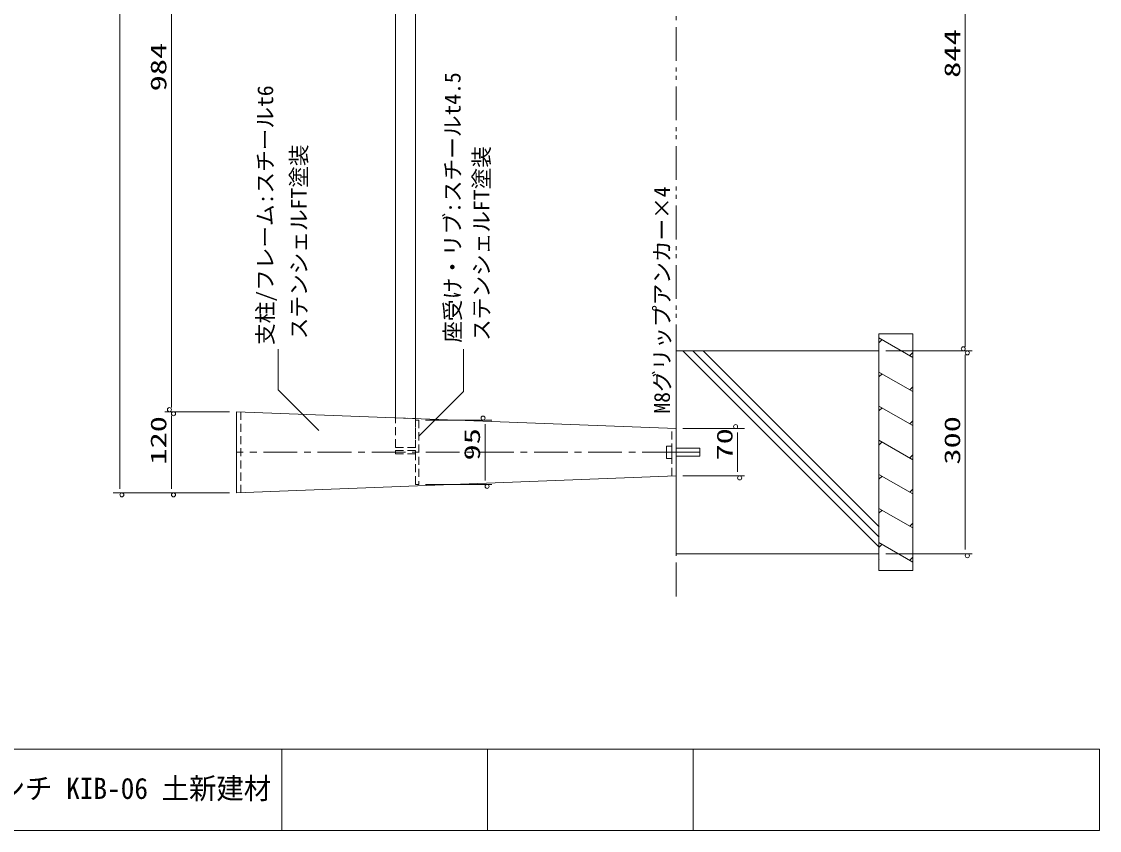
# Model space of a CAD drawing. Units: millimetres, scale not verified. Extents: x -1929 to 1929, y -1323 to 1334.
# Drawn here: x 335 to 1929, y -1323 to -127 of the extents above; entities that cross this region are included whole.
import ezdxf
from ezdxf.enums import TextEntityAlignment as Align

# ---------------------------------------------------------------- set-up
doc = ezdxf.new("R2010")
doc.units = ezdxf.units.MM
doc.header["$LTSCALE"] = 10
for name, pattern in [('CHAIN1', [8, 5, -1, 1, -1]), ('DASHED1', [1.8, 1.2, -0.6]), ('DOUBLE_CHAIN1', [8.8, 5, -1, 0.6, -0.6, 0.6, -1])]:
    doc.linetypes.add(name, pattern=pattern)
for name, color, linetype, lineweight in [('0-0__0-1_荳_闊_', 7, 'Continuous', 9), ('0-1__0-8__0-2_蟇_豕__ts', 7, 'Continuous', 9), ('0-3__0-2_蟇_豕__', 7, 'Continuous', 9), ('0-5__0-d__0-4__0-0_0', 7, 'Continuous', 9)]:
    doc.layers.add(name, color=color, linetype=linetype, lineweight=lineweight)
doc.layers.add('0-9__0-0_', color=7, linetype='Continuous')
doc.styles.add('ＭＳ ゴシック', font='')
doc.styles.get('ＭＳ ゴシック').set_extended_font_data('MS Gothic')

# ---------------------------------------------------------------- blocks, each defined once
blk = doc.blocks.new('-000-VW_EMPTYBALL')
at = {"layer": '0-5__0-d__0-4__0-0_0'}
blk.add_circle((5, 5), 5, dxfattribs=at)
blk = doc.blocks.new('-008-_D9')
at = {"layer": '0-1__0-8__0-2_蟇_豕__ts'}
for p, q in [((6762.4, -7469.2), (5802.2, -7469.2)), ((5902.2, -7529.2), (5902.2, -8609.2))]:
    blk.add_line(p, q, dxfattribs=at)
at = {"layer": '0-3__0-2_蟇_豕__'}
blk.add_line((6695.6, -8669.2), (5802.2, -8669.2), dxfattribs=at)
at = {"layer": '0-1__0-8__0-2_蟇_豕__ts', "xscale": 5.999634, "yscale": 5.999634}
for p, rotation in [((5902.2, -7469.2), 90), ((5902.2, -8669.2), 270)]:
    blk.add_blockref('-000-VW_EMPTYBALL', p, dxfattribs=dict(at, rotation=rotation))
at = {"layer": '0-1__0-8__0-2_蟇_豕__ts', "style": 'ＭＳ ゴシック', "width": 1.5}
blk.add_text('120', height=234.5, rotation=90, dxfattribs=at).set_placement((5897.3, -8252), align=Align.BOTTOM_LEFT)
blk = doc.blocks.new('-009-_D10')
at = {"layer": '0-1__0-8__0-2_蟇_豕__ts'}
for p, q in [((6695.6, 2370.1), (5802.2, 2370.1)), ((6762.4, -7469.2), (5802.2, -7469.2))]:
    blk.add_line(p, q, dxfattribs=at)
at = {"layer": '0-3__0-2_蟇_豕__'}
blk.add_line((5902.2, 2310.1), (5902.2, -7409.2), dxfattribs=at)
at = {"layer": '0-1__0-8__0-2_蟇_豕__ts', "xscale": 5.999634, "yscale": 5.999634}
for p, rotation in [((5902.2, 2370.1), 90), ((5902.2, -7469.2), 270)]:
    blk.add_blockref('-000-VW_EMPTYBALL', p, dxfattribs=dict(at, rotation=rotation))
at = {"layer": '0-1__0-8__0-2_蟇_豕__ts', "style": 'ＭＳ ゴシック', "width": 1.5}
blk.add_text('984', height=234.5, rotation=90, dxfattribs=at).set_placement((5897.3, -2732.3), align=Align.BOTTOM_LEFT)
blk = doc.blocks.new('-014-_D15')
at = {"layer": '0-1__0-8__0-2_蟇_豕__ts'}
for p, q in [((6433.1, 7370.1), (5038.9, 7370.1)), ((6762.4, -8669.2), (5038.9, -8669.2))]:
    blk.add_line(p, q, dxfattribs=at)
at = {"layer": '0-3__0-2_蟇_豕__'}
blk.add_line((5138.9, 7310.1), (5138.9, -8609.2), dxfattribs=at)
at = {"layer": '0-1__0-8__0-2_蟇_豕__ts', "xscale": 5.999634, "yscale": 5.999634}
for p, rotation in [((5138.9, 7370.1), 90), ((5138.9, -8669.2), 270)]:
    blk.add_blockref('-000-VW_EMPTYBALL', p, dxfattribs=dict(at, rotation=rotation))
at = {"layer": '0-1__0-8__0-2_蟇_豕__ts', "style": 'ＭＳ ゴシック', "width": 1.5}
blk.add_text('1604', height=234.5, rotation=90, dxfattribs=at).set_placement((5134, -893.2), align=Align.BOTTOM_LEFT)
blk = doc.blocks.new('-015-繧_繝_繝_繝__2-1')
at = {"layer": '0-0__0-1_荳_闊_'}
for p, q in [((16844.7, -6695.8), (16344.7, -6407.1)), ((16389.8, -6433.1), (16344.7, -6478.2)), ((13443.9, -6598.4), (16347.4, -9501.9)), ((13593.9, -6598.4), (16347.4, -9352)), ((13743.8, -6598.4), (16347.4, -9202)), ((16844.7, -6624.7), (16799.6, -6669.8)), ((16844.7, -7200.2), (16344.7, -6911.5)), ((16389.8, -6937.5), (16344.7, -6982.6)), ((16844.7, -7129.1), (16799.6, -7174.2)), ((16844.7, -7704.6), (16344.7, -7415.9)), ((16389.8, -7441.9), (16344.7, -7487)), ((16844.7, -7633.5), (16799.6, -7678.6)), ((16844.7, -8209), (16344.7, -7920.3)), ((16389.8, -7946.3), (16344.7, -7991.4)), ((16844.7, -8137.9), (16799.6, -8183)), ((16844.7, -8713.4), (16344.7, -8424.7)), ((16389.8, -8450.7), (16344.7, -8495.8)), ((16844.7, -8642.3), (16799.6, -8687.4)), ((16844.7, -9217.8), (16344.7, -8929.1)), ((16389.8, -8955.1), (16344.7, -9000.2)), ((16844.7, -9146.7), (16799.6, -9191.8)), ((16844.7, -9722.2), (16344.7, -9433.5)), ((16389.8, -9459.5), (16344.7, -9504.6)), ((16344.7, -9689.5), (16347.4, -9692.2)), ((16844.7, -9651.1), (16799.6, -9696.2))]:
    blk.add_line(p, q, dxfattribs=at)
for points in [[(16344.7, -9848.4), (16344.7, -6348.4), (16844.7, -6348.4), (16844.7, -9848.4)], [(13344.7, -9598.4), (13344.7, -6598.4), (16344.7, -6598.4), (16344.7, -9598.4)]]:
    blk.add_lwpolyline(points, close=True, dxfattribs=at)
blk = doc.blocks.new('-016-_D17')
at = {"layer": '0-1__0-8__0-2_蟇_豕__ts'}
for p, q in [((13462.4, -7719.2), (14373.1, -7719.2)), ((14273.1, -8359.2), (14273.1, -7779.2))]:
    blk.add_line(p, q, dxfattribs=at)
at = {"layer": '0-3__0-2_蟇_豕__'}
blk.add_line((13462.4, -8419.2), (14373.1, -8419.2), dxfattribs=at)
at = {"layer": '0-1__0-8__0-2_蟇_豕__ts', "xscale": 5.999634, "yscale": 5.999634, "rotation": 270}
blk.add_blockref('-000-VW_EMPTYBALL', (14273.1, -8419.2), dxfattribs=at)
at = {"layer": '0-3__0-2_蟇_豕__', "xscale": 5.999634, "yscale": 5.999634, "rotation": 90}
blk.add_blockref('-000-VW_EMPTYBALL', (14273.1, -7719.2), dxfattribs=at)
at = {"layer": '0-1__0-8__0-2_蟇_豕__ts', "style": 'ＭＳ ゴシック', "width": 1.5}
blk.add_text('70', height=234.5, rotation=90, dxfattribs=at).set_placement((14268.2, -8191), align=Align.BOTTOM_LEFT)
blk = doc.blocks.new('-020-_D21')
at = {"layer": '0-1__0-8__0-2_蟇_豕__ts'}
blk.add_line((9657.4, -7594.2), (10638.9, -7594.2), dxfattribs=at)
at = {"layer": '0-3__0-2_蟇_豕__'}
for p, q in [((10538.9, -7654.2), (10538.9, -8484.2)), ((9657.4, -8544.2), (10638.9, -8544.2))]:
    blk.add_line(p, q, dxfattribs=at)
at = {"layer": '0-1__0-8__0-2_蟇_豕__ts', "xscale": 5.999634, "yscale": 5.999634}
for p, rotation in [((10538.9, -7594.2), 90), ((10538.9, -8544.2), 270)]:
    blk.add_blockref('-000-VW_EMPTYBALL', p, dxfattribs=dict(at, rotation=rotation))
at = {"layer": '0-3__0-2_蟇_豕__', "style": 'ＭＳ ゴシック', "width": 1.5}
blk.add_text('95', height=234.5, rotation=90, dxfattribs=at).set_placement((10534, -8191), align=Align.BOTTOM_LEFT)
blk = doc.blocks.new('-024-_D25')
at = {"layer": '0-1__0-8__0-2_蟇_豕__ts'}
for p, q in [((16462.4, 1870.1), (17738.9, 1870.1)), ((17638.9, -6509.2), (17638.9, 1810.1)), ((16462.4, -6569.2), (17738.9, -6569.2))]:
    blk.add_line(p, q, dxfattribs=at)
at = {"layer": '0-1__0-8__0-2_蟇_豕__ts', "xscale": 5.999634, "yscale": 5.999634}
for p, rotation in [((17638.9, 1870.1), 90), ((17638.9, -6569.2), 270)]:
    blk.add_blockref('-000-VW_EMPTYBALL', p, dxfattribs=dict(at, rotation=rotation))
at = {"layer": '0-1__0-8__0-2_蟇_豕__ts', "style": 'ＭＳ ゴシック', "width": 1.5}
blk.add_text('844', height=234.5, rotation=90, dxfattribs=at).set_placement((17634, -2532.3), align=Align.BOTTOM_LEFT)
blk = doc.blocks.new('-025-_D26')
at = {"layer": '0-1__0-8__0-2_蟇_豕__ts'}
for p, q in [((16462.4, -6569.2), (17738.9, -6569.2)), ((17638.9, -9509.2), (17638.9, -6629.2)), ((16462.4, -9569.2), (17738.9, -9569.2))]:
    blk.add_line(p, q, dxfattribs=at)
at = {"layer": '0-1__0-8__0-2_蟇_豕__ts', "xscale": 5.999634, "yscale": 5.999634, "rotation": 270}
blk.add_blockref('-000-VW_EMPTYBALL', (17638.9, -9569.2), dxfattribs=at)
at = {"layer": '0-3__0-2_蟇_豕__', "xscale": 5.999634, "yscale": 5.999634, "rotation": 90}
blk.add_blockref('-000-VW_EMPTYBALL', (17638.9, -6569.2), dxfattribs=at)
at = {"layer": '0-1__0-8__0-2_蟇_豕__ts', "style": 'ＭＳ ゴシック', "width": 1.5}
blk.add_text('300', height=234.5, rotation=90, dxfattribs=at).set_placement((17634, -8252), align=Align.BOTTOM_LEFT)

msp = doc.modelspace()

# ---------------------------------------------------------------- linework, layer by layer
at = {"layer": '0-0__0-1_荳_闊_', "linetype": 'DOUBLE_CHAIN1'}
msp.add_line((1302.62, -976.98), (1302.62, 1069.19), dxfattribs=at)
at = {"layer": '0-0__0-1_荳_闊_'}
for p, q in [((652.62, -703.83), (652.62, -823.83)), ((1302.62, -728.83), (652.62, -703.83)), ((1302.62, -798.83), (1302.62, -728.83)), ((652.62, -823.83), (1302.62, -798.83)), ((719.81, -1203.04), (719.81, -1323.04)), ((719.81, -1203.04), (719.81, -1323.04)), ((1023.81, -1203.04), (1023.81, -1323.04)), ((1023.81, -1203.04), (1023.81, -1323.04)), ((1327.81, -1203.04), (1327.81, -1323.04)), ((1327.81, -1203.04), (1327.81, -1323.04))]:
    msp.add_line(p, q, dxfattribs=at)
at = {"layer": '0-0__0-1_荳_闊_', "linetype": 'DASHED1'}
for p, q in [((659.12, -823.83), (659.12, -703.83)), ((1296.62, -799.01), (1296.62, -728.65))]:
    msp.add_line(p, q, dxfattribs=at)
at = {"layer": '0-0__0-1_荳_闊_', "linetype": 'CHAIN1'}
for p, q in [((1302.62, -763.83), (652.62, -763.83)), ((1302.62, -763.83), (682.62, -763.83)), ((1288.62, -763.83), (1337.62, -763.66))]:
    msp.add_line(p, q, dxfattribs=at)
at = {"layer": '0-0__0-1_荳_闊_'}
for points in [[(887.62, 308.1), (917.62, 308.1), (917.61, -714.02), (887.62, -712.87)], [(1288.62, -772.83), (1288.62, -754.83), (1296.62, -754.83), (1296.62, -772.83)], [(1302.62, -769.66), (1302.62, -757.68), (1337.62, -757.68), (1337.62, -769.66)], [(-1928.62, -1203.04), (1928.62, -1203.04), (1928.62, -1323.04), (-1928.62, -1323.04)]]:
    msp.add_lwpolyline(points, close=True, dxfattribs=at)
for points in [[(774.27, -731.56), (714.27, -671.56), (714.27, -611.56)], [(922.12, -740.08), (988.27, -673.93), (988.27, -611.56)]]:
    msp.add_lwpolyline(points, dxfattribs=at)
at = {"layer": '0-0__0-1_荳_闊_', "linetype": 'DASHED1'}
for points in [[(887.62, -756.58), (887.62, -712.87), (917.61, -714.02), (917.62, -756.58)], [(917.62, -811.33), (917.62, -716.33), (922.12, -716.33), (922.12, -811.33)], [(887.62, -766.35), (887.62, -761.31), (917.62, -761.31), (917.62, -766.35)]]:
    msp.add_lwpolyline(points, close=True, dxfattribs=at)

# ---------------------------------------------------------------- block references
at = {"layer": '0-0__0-1_荳_闊_', "xscale": 0.1, "yscale": 0.1}
msp.add_blockref('-015-繧_繝_繝_繝__2-1', (-31.85, 46.01), dxfattribs=at)
at = {"layer": '0-1__0-8__0-2_蟇_豕__ts', "xscale": 0.1, "yscale": 0.1}
for name in ['-009-_D10', '-024-_D25', '-025-_D26', '-008-_D9', '-020-_D21', '-016-_D17']:
    msp.add_blockref(name, (-33.62, 43.09), dxfattribs=at)
at = {"layer": '0-3__0-2_蟇_豕__', "xscale": 0.1, "yscale": 0.1}
msp.add_blockref('-014-_D15', (-33.62, 43.09), dxfattribs=at)

# ---------------------------------------------------------------- texts
at = {"layer": '0-0__0-1_荳_闊_', "style": 'ＭＳ ゴシック'}
for s, p in [('座受け・リブ:スチールt4.5', (991.03, -601.84)), ('支柱/フレーム:スチールt6', (713.99, -605.19)), ('ステンシェルFT塗装', (763.72, -596.67)), ('ステンシェルFT塗装', (1033.72, -599.09))]:
    msp.add_text(s, height=23.46, rotation=90, dxfattribs=at).set_placement(p, align=Align.BOTTOM_LEFT)
at = {"layer": '0-0__0-1_荳_闊_', "style": 'ＭＳ ゴシック', "width": 0.95}
msp.add_text('キアルベンチ KIB-06 土新建材', height=31.23, dxfattribs=at).set_placement((137.81, -1285.83), align=Align.BOTTOM_LEFT)
at = {"layer": '0-9__0-0_', "style": 'ＭＳ ゴシック'}
msp.add_text('M8グリップアンカー×4', height=23.46, rotation=90, dxfattribs=at).set_placement((1300.55, -706.6), align=Align.BOTTOM_LEFT)

doc.saveas('drawing.dxf')
